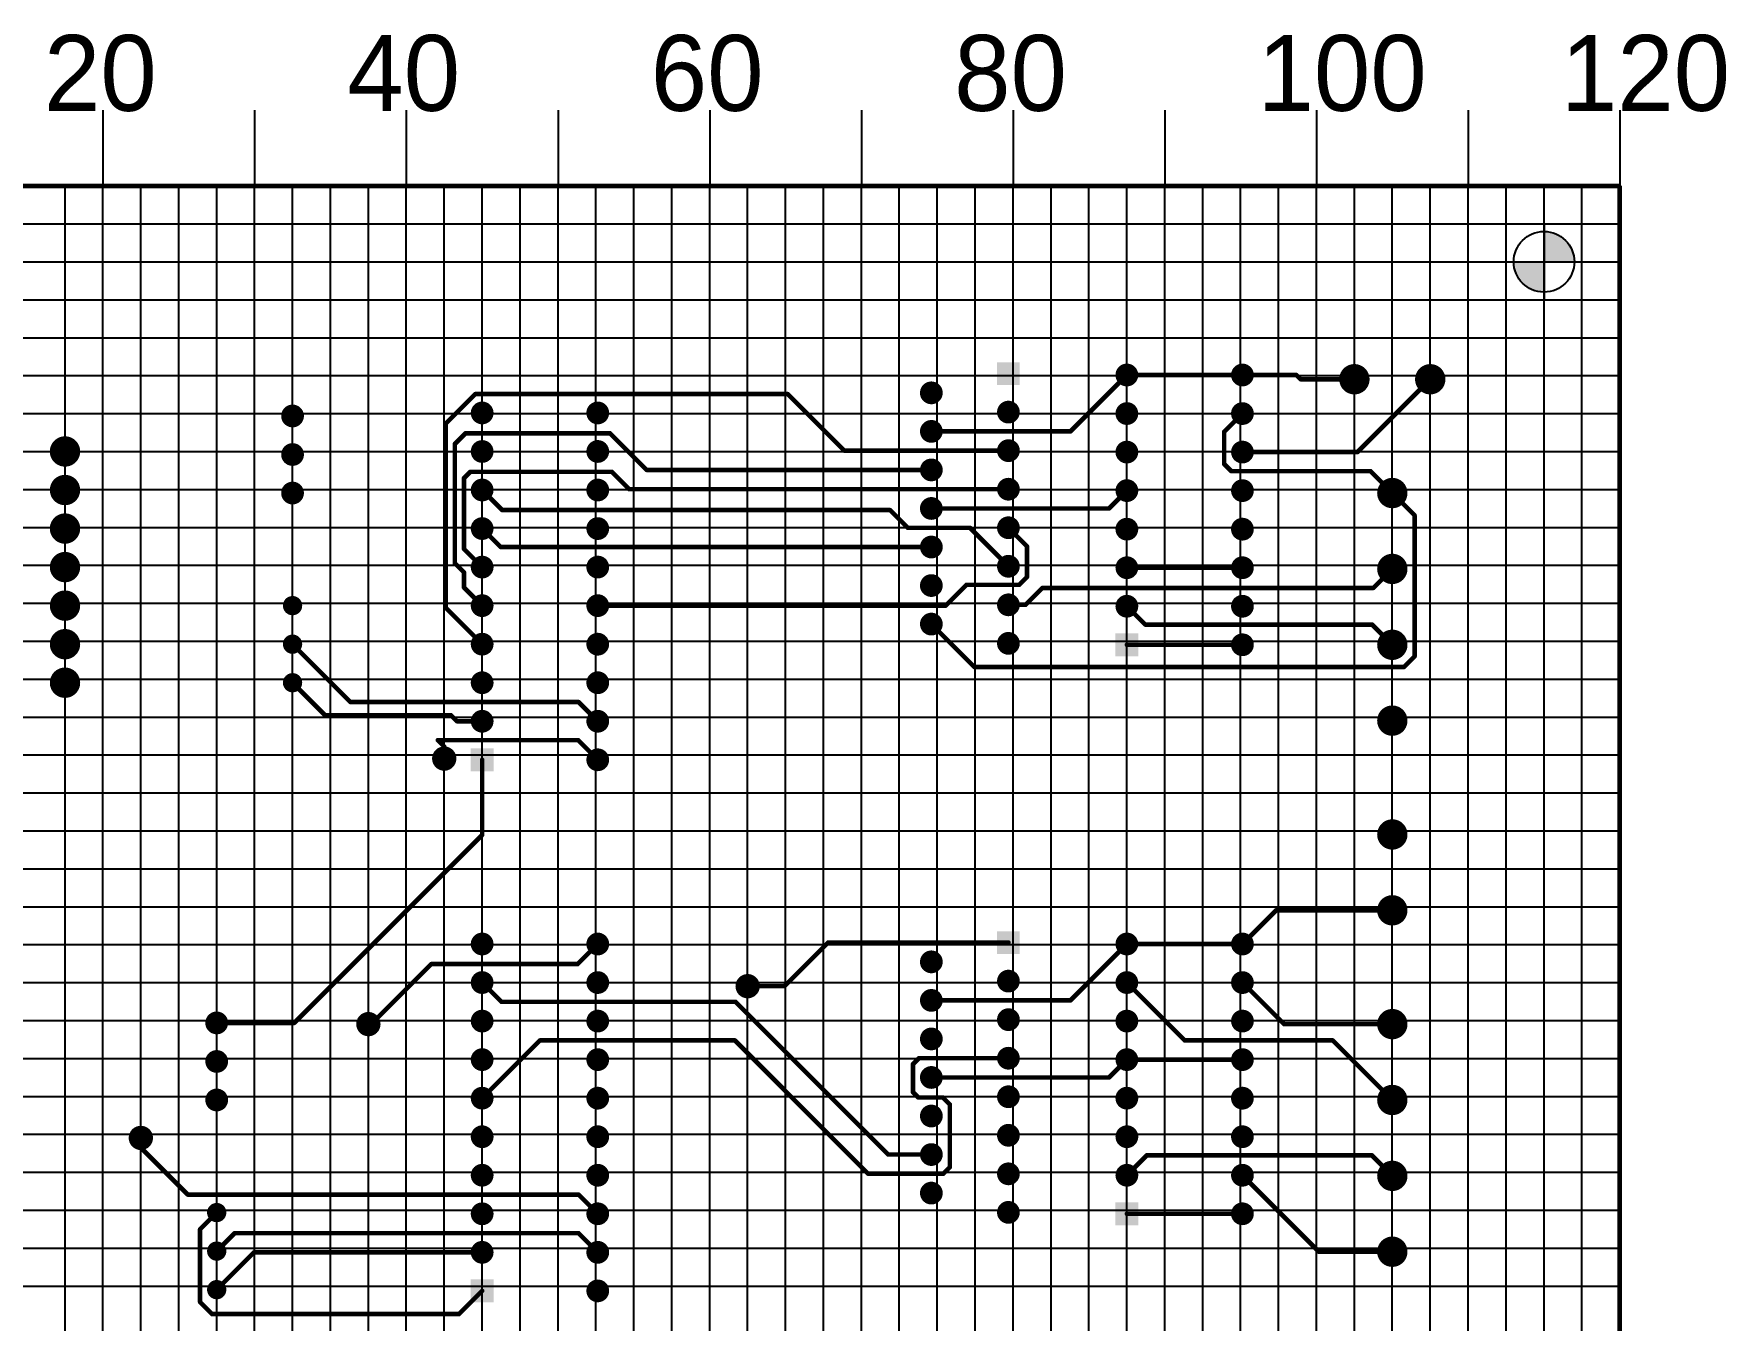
# Model space of a CAD drawing. Header units: millimetres. Extents: x -576 to 507, y -350 to 602.
# Drawn here: x 159.2 to 270.8, y 70.6 to 155.4 of the extents above; entities that cross this region are included whole.
import ezdxf

# ---------------------------------------------------------------- set-up
doc = ezdxf.new("R2010")
doc.units = ezdxf.units.MM

msp = doc.modelspace()

# ---------------------------------------------------------------- hatches: boundary and pattern name
h = msp.add_hatch(color=256)
h.dxf.hatch_style = 1
h.paths.add_polyline_path([(258.744, 142.33), (258.744, 140.33), (260.744, 140.33, 0.4142136)])
h.paths.add_polyline_path([(258.744, 140.33), (256.744, 140.33, 0.4142136), (258.744, 138.33)])

# ---------------------------------------------------------------- linework, layer by layer
for p, q in [((163.744, 150.33), (163.744, 145.33)), ((173.744, 150.33), (173.744, 145.33)), ((183.744, 150.33), (183.744, 145.33)), ((193.744, 150.33), (193.744, 145.33)), ((203.744, 150.33), (203.744, 145.33)), ((213.744, 150.33), (213.744, 145.33)), ((223.744, 150.33), (223.744, 145.33)), ((233.744, 150.33), (233.744, 145.33)), ((243.744, 150.33), (243.744, 145.33)), ((253.744, 150.33), (253.744, 145.33)), ((263.744, 150.33), (263.744, 145.33)), ((161.244, 25.33), (161.244, 145.33)), ((161.244, 25.33), (161.244, 145.33)), ((161.244, 25.33), (161.244, 145.33)), ((161.244, 25.33), (161.244, 145.33)), ((163.744, 25.33), (163.744, 145.33)), ((166.244, 25.33), (166.244, 145.33)), ((166.244, 25.33), (166.244, 145.33)), ((166.244, 25.33), (166.244, 145.33)), ((166.244, 25.33), (166.244, 145.33)), ((168.744, 25.33), (168.744, 145.33)), ((171.244, 25.33), (171.244, 145.33)), ((171.244, 25.33), (171.244, 145.33)), ((171.244, 25.33), (171.244, 145.33)), ((171.244, 25.33), (171.244, 145.33)), ((173.744, 25.33), (173.744, 145.33)), ((176.244, 25.33), (176.244, 145.33)), ((176.244, 25.33), (176.244, 145.33)), ((176.244, 25.33), (176.244, 145.33)), ((176.244, 25.33), (176.244, 145.33)), ((178.744, 25.33), (178.744, 145.33)), ((178.744, 25.33), (178.744, 145.33)), ((181.244, 25.33), (181.244, 145.33)), ((181.244, 25.33), (181.244, 145.33)), ((181.244, 25.33), (181.244, 145.33)), ((181.244, 25.33), (181.244, 145.33)), ((181.244, 25.33), (181.244, 145.33)), ((181.244, 25.33), (181.244, 145.33)), ((181.244, 25.33), (181.244, 145.33)), ((181.244, 25.33), (181.244, 145.33)), ((183.744, 25.33), (183.744, 145.33)), ((186.244, 25.33), (186.244, 145.33)), ((186.244, 25.33), (186.244, 145.33)), ((186.244, 25.33), (186.244, 145.33)), ((186.244, 25.33), (186.244, 145.33)), ((188.744, 25.33), (188.744, 145.33)), ((191.244, 25.33), (191.244, 145.33)), ((191.244, 25.33), (191.244, 145.33)), ((191.244, 25.33), (191.244, 145.33)), ((191.244, 25.33), (191.244, 145.33)), ((193.744, 25.33), (193.744, 145.33)), ((196.244, 25.33), (196.244, 145.33)), ((196.244, 25.33), (196.244, 145.33)), ((196.244, 25.33), (196.244, 145.33)), ((196.244, 25.33), (196.244, 145.33)), ((198.744, 25.33), (198.744, 145.33)), ((201.244, 25.33), (201.244, 145.33)), ((201.244, 25.33), (201.244, 145.33)), ((201.244, 25.33), (201.244, 145.33)), ((201.244, 25.33), (201.244, 145.33)), ((203.744, 25.33), (203.744, 145.33)), ((203.744, 25.33), (203.744, 145.33)), ((206.244, 25.33), (206.244, 145.33)), ((206.244, 25.33), (206.244, 145.33)), ((206.244, 25.33), (206.244, 145.33)), ((206.244, 25.33), (206.244, 145.33)), ((206.244, 25.33), (206.244, 145.33)), ((206.244, 25.33), (206.244, 145.33)), ((206.244, 25.33), (206.244, 145.33)), ((206.244, 25.33), (206.244, 145.33)), ((208.744, 25.33), (208.744, 145.33)), ((211.244, 25.33), (211.244, 145.33)), ((211.244, 25.33), (211.244, 145.33)), ((211.244, 25.33), (211.244, 145.33)), ((211.244, 25.33), (211.244, 145.33)), ((213.744, 25.33), (213.744, 145.33)), ((216.244, 25.33), (216.244, 145.33)), ((216.244, 25.33), (216.244, 145.33)), ((216.244, 25.33), (216.244, 145.33)), ((216.244, 25.33), (216.244, 145.33)), ((218.744, 25.33), (218.744, 145.33)), ((221.244, 25.33), (221.244, 145.33)), ((221.244, 25.33), (221.244, 145.33)), ((221.244, 25.33), (221.244, 145.33)), ((221.244, 25.33), (221.244, 145.33)), ((223.744, 25.33), (223.744, 145.33)), ((226.244, 25.33), (226.244, 145.33)), ((226.244, 25.33), (226.244, 145.33)), ((226.244, 25.33), (226.244, 145.33)), ((226.244, 25.33), (226.244, 145.33)), ((228.744, 25.33), (228.744, 145.33)), ((228.744, 25.33), (228.744, 145.33)), ((231.244, 25.33), (231.244, 145.33)), ((231.244, 25.33), (231.244, 145.33)), ((231.244, 25.33), (231.244, 145.33)), ((231.244, 25.33), (231.244, 145.33)), ((231.244, 25.33), (231.244, 145.33)), ((231.244, 25.33), (231.244, 145.33)), ((231.244, 25.33), (231.244, 145.33)), ((231.244, 25.33), (231.244, 145.33)), ((233.744, 25.33), (233.744, 145.33)), ((236.244, 25.33), (236.244, 145.33)), ((236.244, 25.33), (236.244, 145.33)), ((236.244, 25.33), (236.244, 145.33)), ((236.244, 25.33), (236.244, 145.33)), ((238.744, 25.33), (238.744, 145.33)), ((241.244, 25.33), (241.244, 145.33)), ((241.244, 25.33), (241.244, 145.33)), ((241.244, 25.33), (241.244, 145.33)), ((241.244, 25.33), (241.244, 145.33)), ((243.744, 25.33), (243.744, 145.33)), ((246.244, 25.33), (246.244, 145.33)), ((246.244, 25.33), (246.244, 145.33)), ((246.244, 25.33), (246.244, 145.33)), ((246.244, 25.33), (246.244, 145.33)), ((248.744, 25.33), (248.744, 145.33)), ((251.244, 25.33), (251.244, 145.33)), ((251.244, 25.33), (251.244, 145.33)), ((251.244, 25.33), (251.244, 145.33)), ((251.244, 25.33), (251.244, 145.33)), ((253.744, 25.33), (253.744, 145.33)), ((253.744, 25.33), (253.744, 145.33)), ((256.244, 25.33), (256.244, 145.33)), ((256.244, 25.33), (256.244, 145.33)), ((256.244, 25.33), (256.244, 145.33)), ((256.244, 25.33), (256.244, 145.33)), ((256.244, 25.33), (256.244, 145.33)), ((256.244, 25.33), (256.244, 145.33)), ((256.244, 25.33), (256.244, 145.33)), ((256.244, 25.33), (256.244, 145.33)), ((258.744, 25.33), (258.744, 145.33)), ((261.244, 25.33), (261.244, 145.33)), ((261.244, 25.33), (261.244, 145.33)), ((261.244, 25.33), (261.244, 145.33)), ((261.244, 25.33), (261.244, 145.33)), ((143.744, 142.83), (263.744, 142.83)), ((258.744, 142.83), (258.744, 137.83)), ((258.744, 142.83), (258.744, 137.83)), ((143.744, 140.33), (263.744, 140.33)), ((148.744, 140.33), (263.744, 140.33)), ((256.244, 140.33), (261.244, 140.33)), ((143.744, 137.83), (263.744, 137.83)), ((143.744, 135.33), (263.744, 135.33)), ((143.744, 132.83), (263.744, 132.83)), ((143.744, 130.33), (263.744, 130.33)), ((143.744, 127.83), (263.744, 127.83)), ((143.744, 125.33), (263.744, 125.33)), ((148.744, 125.33), (263.744, 125.33)), ((143.744, 122.83), (263.744, 122.83)), ((143.744, 120.33), (263.744, 120.33)), ((143.744, 117.83), (263.744, 117.83)), ((143.744, 115.33), (263.744, 115.33)), ((143.744, 112.83), (263.744, 112.83)), ((143.744, 110.33), (263.744, 110.33)), ((148.744, 110.33), (263.744, 110.33)), ((143.744, 107.83), (263.744, 107.83)), ((143.744, 105.33), (263.744, 105.33)), ((143.744, 102.83), (263.744, 102.83)), ((143.744, 100.33), (263.744, 100.33)), ((143.744, 97.83), (263.744, 97.83)), ((143.744, 95.33), (263.744, 95.33)), ((148.744, 95.33), (263.744, 95.33)), ((143.744, 92.83), (263.744, 92.83)), ((143.744, 90.33), (263.744, 90.33)), ((143.744, 87.83), (263.744, 87.83)), ((143.744, 85.33), (263.744, 85.33)), ((143.744, 82.83), (263.744, 82.83)), ((143.744, 80.33), (263.744, 80.33)), ((148.744, 80.33), (263.744, 80.33)), ((143.744, 77.83), (263.744, 77.83)), ((143.744, 75.33), (263.744, 75.33)), ((143.744, 72.83), (263.744, 72.83))]:
    msp.add_line(p, q)
at = {"lineweight": 60}
for p in [(143.744, 145.33), (263.744, 25.33)]:
    msp.add_line(p, (263.744, 145.33), dxfattribs=at)
at = {"const_width": 0.3}
for points in [[(227.528, 129.154), (231.244, 132.87)], [(231.244, 132.87), (238.864, 132.87)], [(238.864, 132.87), (242.412, 132.87)], [(242.412, 132.87), (242.692, 132.59)], [(186.344, 129.672), (188.284, 131.612)], [(188.284, 131.612), (208.884, 131.612)], [(208.884, 131.612), (212.612, 127.884)], [(242.692, 132.59), (246.244, 132.59)], [(246.444, 127.79), (251.244, 132.59)], [(186.344, 129.672), (186.344, 117.53)], [(237.662, 129.127), (238.864, 130.33)], [(186.944, 128.325), (187.649, 129.03)], [(186.944, 128.325), (186.944, 120.468)], [(187.649, 129.03), (197.174, 129.03)], [(197.174, 129.03), (199.59, 126.614)], [(218.356, 129.154), (227.528, 129.154)], [(237.662, 129.127), (237.662, 127.002)], [(212.612, 127.884), (223.436, 127.884)], [(238.864, 127.79), (246.444, 127.79)], [(187.544, 126.067), (187.967, 126.49)], [(187.544, 126.067), (187.544, 121.41)], [(187.967, 126.49), (197.298, 126.49)], [(197.298, 126.49), (198.444, 125.344)], [(199.59, 126.614), (218.356, 126.614)], [(237.662, 127.002), (238.132, 126.532)], [(238.132, 126.532), (247.302, 126.532)], [(247.302, 126.532), (248.744, 125.09)], [(188.744, 125.29), (190.067, 123.967)], [(198.444, 125.344), (223.436, 125.344)], [(230.068, 124.074), (231.244, 125.25)], [(248.744, 125.09), (250.21, 123.624)], [(190.067, 123.967), (215.64, 123.967)], [(215.64, 123.967), (216.809, 122.798)], [(218.356, 124.074), (230.068, 124.074)], [(188.744, 122.75), (189.96, 121.534)], [(216.809, 122.798), (220.902, 122.798)], [(220.902, 122.798), (223.436, 120.264)], [(223.436, 122.804), (224.657, 121.583)], [(250.21, 123.624), (250.21, 114.315)], [(189.96, 121.534), (218.356, 121.534)], [(224.657, 121.583), (224.657, 119.547)], [(186.944, 120.468), (187.544, 119.868)], [(187.544, 121.41), (188.744, 120.21)], [(187.544, 119.868), (187.544, 118.87)], [(224.149, 119.039), (224.657, 119.547)], [(231.244, 120.17), (238.864, 120.17)], [(247.491, 118.836), (248.744, 120.09)], [(187.544, 118.87), (188.744, 117.67)], [(219.3, 117.67), (220.669, 119.039)], [(220.669, 119.039), (224.149, 119.039)], [(224.566, 117.724), (225.679, 118.836)], [(225.679, 118.836), (247.491, 118.836)], [(186.344, 117.53), (188.744, 115.13)], [(196.364, 117.67), (219.3, 117.67)], [(223.436, 117.724), (224.566, 117.724)], [(231.244, 117.63), (232.451, 116.423)], [(218.356, 116.454), (221.181, 113.629)], [(232.451, 116.423), (247.411, 116.423)], [(247.411, 116.423), (248.744, 115.09)], [(176.244, 115.13), (180.057, 111.318)], [(231.244, 115.09), (238.864, 115.09)], [(249.524, 113.629), (250.21, 114.315)], [(176.244, 112.59), (178.386, 110.448)], [(221.181, 113.629), (249.524, 113.629)], [(178.386, 110.448), (186.684, 110.448)], [(180.057, 111.318), (195.097, 111.318)], [(186.684, 110.448), (187.082, 110.05)], [(195.097, 111.318), (196.364, 110.05)], [(187.082, 110.05), (188.744, 110.05)], [(185.821, 108.803), (186.244, 108.379)], [(185.821, 108.803), (195.071, 108.803)], [(186.244, 108.379), (186.244, 107.59)], [(195.071, 108.803), (196.364, 107.51)], [(188.744, 107.51), (188.744, 102.557)], [(176.357, 90.17), (188.744, 102.557)], [(238.864, 95.37), (241.084, 97.59)], [(241.084, 97.59), (248.744, 97.59)], [(195.04, 94.046), (196.364, 95.37)], [(208.673, 92.59), (211.547, 95.464)], [(223.436, 95.464), (211.547, 95.464)], [(227.528, 91.654), (231.244, 95.37)], [(231.244, 95.37), (238.864, 95.37)], [(181.433, 90.09), (185.389, 94.046)], [(185.389, 94.046), (195.04, 94.046)], [(188.744, 92.83), (190.018, 91.556)], [(206.244, 92.59), (208.673, 92.59)], [(231.244, 92.83), (235.058, 89.016)], [(238.864, 92.83), (241.604, 90.09)], [(190.018, 91.556), (205.45, 91.556)], [(205.45, 91.556), (215.513, 81.494)], [(218.356, 91.654), (227.528, 91.654)], [(171.244, 90.17), (176.357, 90.17)], [(181.244, 90.09), (181.433, 90.09)], [(241.604, 90.09), (248.744, 90.09)], [(188.744, 85.21), (192.551, 89.016)], [(192.551, 89.016), (205.404, 89.016)], [(205.404, 89.016), (214.192, 80.228)], [(235.058, 89.016), (244.818, 89.016)], [(244.818, 89.016), (248.744, 85.09)], [(217.139, 87.442), (217.541, 87.844)], [(217.139, 87.442), (217.139, 85.613)], [(217.541, 87.844), (223.436, 87.844)], [(230.068, 86.574), (231.244, 87.75)], [(231.244, 87.75), (238.864, 87.75)], [(218.356, 86.574), (230.068, 86.574)], [(217.139, 85.613), (217.494, 85.257)], [(217.494, 85.257), (219.107, 85.257)], [(219.107, 85.257), (219.577, 84.787)], [(219.577, 84.787), (219.577, 80.66)], [(166.244, 82.59), (166.244, 81.948)], [(166.244, 81.948), (169.336, 78.856)], [(215.513, 81.494), (218.356, 81.494)], [(231.244, 80.13), (232.562, 81.447)], [(232.562, 81.447), (247.387, 81.447)], [(247.387, 81.447), (248.744, 80.09)], [(214.192, 80.228), (219.145, 80.228)], [(219.145, 80.228), (219.577, 80.66)], [(238.864, 80.13), (243.904, 75.09)], [(169.336, 78.856), (195.098, 78.856)], [(195.098, 78.856), (196.364, 77.59)], [(170.149, 76.574), (171.244, 77.67)], [(231.244, 77.59), (238.864, 77.59)], [(170.149, 76.574), (170.149, 71.77)], [(171.244, 75.13), (172.431, 76.316)], [(172.431, 76.316), (195.098, 76.316)], [(195.098, 76.316), (196.364, 75.05)], [(171.244, 72.59), (173.704, 75.05)], [(173.704, 75.05), (188.744, 75.05)], [(243.904, 75.09), (248.744, 75.09)], [(187.217, 70.982), (188.744, 72.51)], [(170.149, 71.77), (170.936, 70.982)], [(170.936, 70.982), (187.217, 70.982)]]:
    msp.add_lwpolyline(points, dxfattribs=at)
for points, const_width in [([(230.869, 132.87, -1), (231.619, 132.87, -1)], 0.75), ([(231.169, 132.87, -1), (231.319, 132.87, -1)], 0.15), ([(231.169, 132.87, -1), (231.319, 132.87, -1)], 0.15), ([(238.489, 132.87, -1), (239.239, 132.87, -1)], 0.75), ([(238.789, 132.87, -1), (238.939, 132.87, -1)], 0.15), ([(238.789, 132.87, -1), (238.939, 132.87, -1)], 0.15), ([(242.337, 132.87, -1), (242.487, 132.87, -1)], 0.15), ([(242.337, 132.87, -1), (242.487, 132.87, -1)], 0.15), ([(245.744, 132.59, -1), (246.744, 132.59, -1)], 1), ([(250.744, 132.59, -1), (251.744, 132.59, -1)], 1), ([(188.209, 131.612, -1), (188.359, 131.612, -1)], 0.15), ([(188.209, 131.612, -1), (188.359, 131.612, -1)], 0.15), ([(208.809, 131.612, -1), (208.959, 131.612, -1)], 0.15), ([(208.809, 131.612, -1), (208.959, 131.612, -1)], 0.15), ([(217.981, 131.694, -1), (218.731, 131.694, -1)], 0.75), ([(242.617, 132.59, -1), (242.767, 132.59, -1)], 0.15), ([(242.617, 132.59, -1), (242.767, 132.59, -1)], 0.15), ([(246.169, 132.59, -1), (246.319, 132.59, -1)], 0.15), ([(251.169, 132.59, -1), (251.319, 132.59, -1)], 0.15), ([(175.869, 130.17, -1), (176.619, 130.17, -1)], 0.75), ([(188.369, 130.37, -1), (189.119, 130.37, -1)], 0.75), ([(195.989, 130.37, -1), (196.739, 130.37, -1)], 0.75), ([(223.061, 130.424, -1), (223.811, 130.424, -1)], 0.75), ([(230.869, 130.33, -1), (231.619, 130.33, -1)], 0.75), ([(238.489, 130.33, -1), (239.239, 130.33, -1)], 0.75), ([(186.269, 129.672, -1), (186.419, 129.672, -1)], 0.15), ([(186.269, 129.672, -1), (186.419, 129.672, -1)], 0.15), ([(217.981, 129.154, -1), (218.731, 129.154, -1)], 0.75), ([(238.789, 130.33, -1), (238.939, 130.33, -1)], 0.15), ([(160.744, 127.83, -1), (161.744, 127.83, -1)], 1), ([(175.869, 127.63, -1), (176.619, 127.63, -1)], 0.75), ([(186.869, 128.325, -1), (187.019, 128.325, -1)], 0.15), ([(186.869, 128.325, -1), (187.019, 128.325, -1)], 0.15), ([(187.574, 129.03, -1), (187.724, 129.03, -1)], 0.15), ([(187.574, 129.03, -1), (187.724, 129.03, -1)], 0.15), ([(188.369, 127.83, -1), (189.119, 127.83, -1)], 0.75), ([(195.989, 127.83, -1), (196.739, 127.83, -1)], 0.75), ([(197.099, 129.03, -1), (197.249, 129.03, -1)], 0.15), ([(197.099, 129.03, -1), (197.249, 129.03, -1)], 0.15), ([(218.281, 129.154, -1), (218.431, 129.154, -1)], 0.15), ([(223.061, 127.884, -1), (223.811, 127.884, -1)], 0.75), ([(227.453, 129.154, -1), (227.603, 129.154, -1)], 0.15), ([(227.453, 129.154, -1), (227.603, 129.154, -1)], 0.15), ([(230.869, 127.79, -1), (231.619, 127.79, -1)], 0.75), ([(237.587, 129.127, -1), (237.737, 129.127, -1)], 0.15), ([(237.587, 129.127, -1), (237.737, 129.127, -1)], 0.15), ([(238.489, 127.79, -1), (239.239, 127.79, -1)], 0.75), ([(212.537, 127.884, -1), (212.687, 127.884, -1)], 0.15), ([(212.537, 127.884, -1), (212.687, 127.884, -1)], 0.15), ([(217.981, 126.614, -1), (218.731, 126.614, -1)], 0.75), ([(223.361, 127.884, -1), (223.511, 127.884, -1)], 0.15), ([(238.789, 127.79, -1), (238.939, 127.79, -1)], 0.15), ([(246.369, 127.79, -1), (246.519, 127.79, -1)], 0.15), ([(246.369, 127.79, -1), (246.519, 127.79, -1)], 0.15), ([(160.744, 125.29, -1), (161.744, 125.29, -1)], 1), ([(187.469, 126.067, -1), (187.619, 126.067, -1)], 0.15), ([(187.469, 126.067, -1), (187.619, 126.067, -1)], 0.15), ([(187.892, 126.49, -1), (188.042, 126.49, -1)], 0.15), ([(187.892, 126.49, -1), (188.042, 126.49, -1)], 0.15), ([(197.223, 126.49, -1), (197.373, 126.49, -1)], 0.15), ([(197.223, 126.49, -1), (197.373, 126.49, -1)], 0.15), ([(199.515, 126.614, -1), (199.665, 126.614, -1)], 0.15), ([(199.515, 126.614, -1), (199.665, 126.614, -1)], 0.15), ([(218.281, 126.614, -1), (218.431, 126.614, -1)], 0.15), ([(223.061, 125.344, -1), (223.811, 125.344, -1)], 0.75), ([(237.587, 127.002, -1), (237.737, 127.002, -1)], 0.15), ([(237.587, 127.002, -1), (237.737, 127.002, -1)], 0.15), ([(238.057, 126.532, -1), (238.207, 126.532, -1)], 0.15), ([(238.057, 126.532, -1), (238.207, 126.532, -1)], 0.15), ([(247.227, 126.532, -1), (247.377, 126.532, -1)], 0.15), ([(247.227, 126.532, -1), (247.377, 126.532, -1)], 0.15), ([(248.244, 125.09, -1), (249.244, 125.09, -1)], 1), ([(175.869, 125.09, -1), (176.619, 125.09, -1)], 0.75), ([(188.369, 125.29, -1), (189.119, 125.29, -1)], 0.75), ([(188.669, 125.29, -1), (188.819, 125.29, -1)], 0.15), ([(195.989, 125.29, -1), (196.739, 125.29, -1)], 0.75), ([(198.369, 125.344, -1), (198.519, 125.344, -1)], 0.15), ([(198.369, 125.344, -1), (198.519, 125.344, -1)], 0.15), ([(223.361, 125.344, -1), (223.511, 125.344, -1)], 0.15), ([(230.869, 125.25, -1), (231.619, 125.25, -1)], 0.75), ([(231.169, 125.25, -1), (231.319, 125.25, -1)], 0.15), ([(238.489, 125.25, -1), (239.239, 125.25, -1)], 0.75), ([(248.669, 125.09, -1), (248.819, 125.09, -1)], 0.15), ([(248.669, 125.09, -1), (248.819, 125.09, -1)], 0.15), ([(189.992, 123.967, -1), (190.142, 123.967, -1)], 0.15), ([(189.992, 123.967, -1), (190.142, 123.967, -1)], 0.15), ([(215.565, 123.967, -1), (215.715, 123.967, -1)], 0.15), ([(215.565, 123.967, -1), (215.715, 123.967, -1)], 0.15), ([(217.981, 124.074, -1), (218.731, 124.074, -1)], 0.75), ([(218.281, 124.074, -1), (218.431, 124.074, -1)], 0.15), ([(229.993, 124.074, -1), (230.143, 124.074, -1)], 0.15), ([(229.993, 124.074, -1), (230.143, 124.074, -1)], 0.15), ([(160.744, 122.75, -1), (161.744, 122.75, -1)], 1), ([(188.369, 122.75, -1), (189.119, 122.75, -1)], 0.75), ([(188.669, 122.75, -1), (188.819, 122.75, -1)], 0.15), ([(195.989, 122.75, -1), (196.739, 122.75, -1)], 0.75), ([(216.734, 122.798, -1), (216.884, 122.798, -1)], 0.15), ([(216.734, 122.798, -1), (216.884, 122.798, -1)], 0.15), ([(220.827, 122.798, -1), (220.977, 122.798, -1)], 0.15), ([(220.827, 122.798, -1), (220.977, 122.798, -1)], 0.15), ([(223.061, 122.804, -1), (223.811, 122.804, -1)], 0.75), ([(223.361, 122.804, -1), (223.511, 122.804, -1)], 0.15), ([(230.869, 122.71, -1), (231.619, 122.71, -1)], 0.75), ([(238.489, 122.71, -1), (239.239, 122.71, -1)], 0.75), ([(250.135, 123.624, -1), (250.285, 123.624, -1)], 0.15), ([(250.135, 123.624, -1), (250.285, 123.624, -1)], 0.15), ([(189.885, 121.534, -1), (190.035, 121.534, -1)], 0.15), ([(189.885, 121.534, -1), (190.035, 121.534, -1)], 0.15), ([(217.981, 121.534, -1), (218.731, 121.534, -1)], 0.75), ([(218.281, 121.534, -1), (218.431, 121.534, -1)], 0.15), ([(224.582, 121.583, -1), (224.732, 121.583, -1)], 0.15), ([(224.582, 121.583, -1), (224.732, 121.583, -1)], 0.15), ([(160.744, 120.21, -1), (161.744, 120.21, -1)], 1), ([(186.869, 120.468, -1), (187.019, 120.468, -1)], 0.15), ([(186.869, 120.468, -1), (187.019, 120.468, -1)], 0.15), ([(187.469, 121.41, -1), (187.619, 121.41, -1)], 0.15), ([(187.469, 121.41, -1), (187.619, 121.41, -1)], 0.15), ([(188.369, 120.21, -1), (189.119, 120.21, -1)], 0.75), ([(195.989, 120.21, -1), (196.739, 120.21, -1)], 0.75), ([(223.061, 120.264, -1), (223.811, 120.264, -1)], 0.75), ([(230.869, 120.17, -1), (231.619, 120.17, -1)], 0.75), ([(238.489, 120.17, -1), (239.239, 120.17, -1)], 0.75), ([(248.244, 120.09, -1), (249.244, 120.09, -1)], 1), ([(187.469, 119.868, -1), (187.619, 119.868, -1)], 0.15), ([(187.469, 119.868, -1), (187.619, 119.868, -1)], 0.15), ([(188.669, 120.21, -1), (188.819, 120.21, -1)], 0.15), ([(217.981, 118.994, -1), (218.731, 118.994, -1)], 0.75), ([(223.361, 120.264, -1), (223.511, 120.264, -1)], 0.15), ([(224.582, 119.547, -1), (224.732, 119.547, -1)], 0.15), ([(224.582, 119.547, -1), (224.732, 119.547, -1)], 0.15), ([(231.169, 120.17, -1), (231.319, 120.17, -1)], 0.15), ([(238.789, 120.17, -1), (238.939, 120.17, -1)], 0.15), ([(248.669, 120.09, -1), (248.819, 120.09, -1)], 0.15), ([(160.744, 117.67, -1), (161.744, 117.67, -1)], 1), ([(175.927, 117.67, -1), (176.562, 117.67, -1)], 0.635), ([(187.469, 118.87, -1), (187.619, 118.87, -1)], 0.15), ([(187.469, 118.87, -1), (187.619, 118.87, -1)], 0.15), ([(188.369, 117.67, -1), (189.119, 117.67, -1)], 0.75), ([(195.989, 117.67, -1), (196.739, 117.67, -1)], 0.75), ([(220.594, 119.039, -1), (220.744, 119.039, -1)], 0.15), ([(220.594, 119.039, -1), (220.744, 119.039, -1)], 0.15), ([(223.061, 117.724, -1), (223.811, 117.724, -1)], 0.75), ([(224.074, 119.039, -1), (224.224, 119.039, -1)], 0.15), ([(224.074, 119.039, -1), (224.224, 119.039, -1)], 0.15), ([(225.604, 118.836, -1), (225.754, 118.836, -1)], 0.15), ([(225.604, 118.836, -1), (225.754, 118.836, -1)], 0.15), ([(230.869, 117.63, -1), (231.619, 117.63, -1)], 0.75), ([(238.489, 117.63, -1), (239.239, 117.63, -1)], 0.75), ([(247.416, 118.836, -1), (247.566, 118.836, -1)], 0.15), ([(247.416, 118.836, -1), (247.566, 118.836, -1)], 0.15), ([(186.269, 117.53, -1), (186.419, 117.53, -1)], 0.15), ([(186.269, 117.53, -1), (186.419, 117.53, -1)], 0.15), ([(188.669, 117.67, -1), (188.819, 117.67, -1)], 0.15), ([(196.289, 117.67, -1), (196.439, 117.67, -1)], 0.15), ([(217.981, 116.454, -1), (218.731, 116.454, -1)], 0.75), ([(219.225, 117.67, -1), (219.375, 117.67, -1)], 0.15), ([(219.225, 117.67, -1), (219.375, 117.67, -1)], 0.15), ([(223.361, 117.724, -1), (223.511, 117.724, -1)], 0.15), ([(224.491, 117.724, -1), (224.641, 117.724, -1)], 0.15), ([(224.491, 117.724, -1), (224.641, 117.724, -1)], 0.15), ([(231.169, 117.63, -1), (231.319, 117.63, -1)], 0.15), ([(160.744, 115.13, -1), (161.744, 115.13, -1)], 1), ([(218.281, 116.454, -1), (218.431, 116.454, -1)], 0.15), ([(232.376, 116.423, -1), (232.526, 116.423, -1)], 0.15), ([(232.376, 116.423, -1), (232.526, 116.423, -1)], 0.15), ([(247.336, 116.423, -1), (247.486, 116.423, -1)], 0.15), ([(247.336, 116.423, -1), (247.486, 116.423, -1)], 0.15), ([(248.244, 115.09, -1), (249.244, 115.09, -1)], 1), ([(175.927, 115.13, -1), (176.562, 115.13, -1)], 0.635), ([(176.169, 115.13, -1), (176.319, 115.13, -1)], 0.15), ([(188.369, 115.13, -1), (189.119, 115.13, -1)], 0.75), ([(188.669, 115.13, -1), (188.819, 115.13, -1)], 0.15), ([(195.989, 115.13, -1), (196.739, 115.13, -1)], 0.75), ([(223.061, 115.184, -1), (223.811, 115.184, -1)], 0.75), ([(231.169, 115.09, -1), (231.319, 115.09, -1)], 0.15), ([(238.489, 115.09, -1), (239.239, 115.09, -1)], 0.75), ([(238.789, 115.09, -1), (238.939, 115.09, -1)], 0.15), ([(248.669, 115.09, -1), (248.819, 115.09, -1)], 0.15), ([(250.135, 114.315, -1), (250.285, 114.315, -1)], 0.15), ([(250.135, 114.315, -1), (250.285, 114.315, -1)], 0.15), ([(160.744, 112.59, -1), (161.744, 112.59, -1)], 1), ([(175.927, 112.59, -1), (176.562, 112.59, -1)], 0.635), ([(176.169, 112.59, -1), (176.319, 112.59, -1)], 0.15), ([(188.369, 112.59, -1), (189.119, 112.59, -1)], 0.75), ([(195.989, 112.59, -1), (196.739, 112.59, -1)], 0.75), ([(221.106, 113.629, -1), (221.256, 113.629, -1)], 0.15), ([(221.106, 113.629, -1), (221.256, 113.629, -1)], 0.15), ([(249.449, 113.629, -1), (249.599, 113.629, -1)], 0.15), ([(249.449, 113.629, -1), (249.599, 113.629, -1)], 0.15), ([(178.311, 110.448, -1), (178.461, 110.448, -1)], 0.15), ([(178.311, 110.448, -1), (178.461, 110.448, -1)], 0.15), ([(179.982, 111.318, -1), (180.132, 111.318, -1)], 0.15), ([(179.982, 111.318, -1), (180.132, 111.318, -1)], 0.15), ([(186.609, 110.448, -1), (186.759, 110.448, -1)], 0.15), ([(186.609, 110.448, -1), (186.759, 110.448, -1)], 0.15), ([(188.369, 110.05, -1), (189.119, 110.05, -1)], 0.75), ([(195.022, 111.318, -1), (195.172, 111.318, -1)], 0.15), ([(195.022, 111.318, -1), (195.172, 111.318, -1)], 0.15), ([(195.989, 110.05, -1), (196.739, 110.05, -1)], 0.75), ([(248.244, 110.09, -1), (249.244, 110.09, -1)], 1), ([(187.007, 110.05, -1), (187.157, 110.05, -1)], 0.15), ([(187.007, 110.05, -1), (187.157, 110.05, -1)], 0.15), ([(188.669, 110.05, -1), (188.819, 110.05, -1)], 0.15), ([(196.289, 110.05, -1), (196.439, 110.05, -1)], 0.15), ([(185.844, 107.59, -1), (186.644, 107.59, -1)], 0.8), ([(185.746, 108.803, -1), (185.896, 108.803, -1)], 0.15), ([(185.746, 108.803, -1), (185.896, 108.803, -1)], 0.15), ([(186.169, 108.379, -1), (186.319, 108.379, -1)], 0.15), ([(186.169, 108.379, -1), (186.319, 108.379, -1)], 0.15), ([(194.996, 108.803, -1), (195.146, 108.803, -1)], 0.15), ([(194.996, 108.803, -1), (195.146, 108.803, -1)], 0.15), ([(195.989, 107.51, -1), (196.739, 107.51, -1)], 0.75), ([(186.169, 107.59, -1), (186.319, 107.59, -1)], 0.15), ([(188.669, 107.51, -1), (188.819, 107.51, -1)], 0.15), ([(196.289, 107.51, -1), (196.439, 107.51, -1)], 0.15), ([(188.669, 102.557, -1), (188.819, 102.557, -1)], 0.15), ([(188.669, 102.557, -1), (188.819, 102.557, -1)], 0.15), ([(248.244, 102.59, -1), (249.244, 102.59, -1)], 1), ([(248.244, 97.59, -1), (249.244, 97.59, -1)], 1), ([(241.009, 97.59, -1), (241.159, 97.59, -1)], 0.15), ([(241.009, 97.59, -1), (241.159, 97.59, -1)], 0.15), ([(248.669, 97.59, -1), (248.819, 97.59, -1)], 0.15), ([(188.369, 95.37, -1), (189.119, 95.37, -1)], 0.75), ([(195.989, 95.37, -1), (196.739, 95.37, -1)], 0.75), ([(230.869, 95.37, -1), (231.619, 95.37, -1)], 0.75), ([(238.489, 95.37, -1), (239.239, 95.37, -1)], 0.75), ([(196.289, 95.37, -1), (196.439, 95.37, -1)], 0.15), ([(211.472, 95.464, -1), (211.622, 95.464, -1)], 0.15), ([(211.472, 95.464, -1), (211.622, 95.464, -1)], 0.15), ([(217.981, 94.194, -1), (218.731, 94.194, -1)], 0.75), ([(223.361, 95.464, -1), (223.511, 95.464, -1)], 0.15), ([(231.169, 95.37, -1), (231.319, 95.37, -1)], 0.15), ([(231.169, 95.37, -1), (231.319, 95.37, -1)], 0.15), ([(238.789, 95.37, -1), (238.939, 95.37, -1)], 0.15), ([(238.789, 95.37, -1), (238.939, 95.37, -1)], 0.15), ([(185.314, 94.046, -1), (185.464, 94.046, -1)], 0.15), ([(185.314, 94.046, -1), (185.464, 94.046, -1)], 0.15), ([(194.965, 94.046, -1), (195.115, 94.046, -1)], 0.15), ([(194.965, 94.046, -1), (195.115, 94.046, -1)], 0.15), ([(188.369, 92.83, -1), (189.119, 92.83, -1)], 0.75), ([(188.669, 92.83, -1), (188.819, 92.83, -1)], 0.15), ([(195.989, 92.83, -1), (196.739, 92.83, -1)], 0.75), ([(205.844, 92.59, -1), (206.644, 92.59, -1)], 0.8), ([(206.169, 92.59, -1), (206.319, 92.59, -1)], 0.15), ([(208.598, 92.59, -1), (208.748, 92.59, -1)], 0.15), ([(208.598, 92.59, -1), (208.748, 92.59, -1)], 0.15), ([(223.061, 92.924, -1), (223.811, 92.924, -1)], 0.75), ([(230.869, 92.83, -1), (231.619, 92.83, -1)], 0.75), ([(231.169, 92.83, -1), (231.319, 92.83, -1)], 0.15), ([(238.489, 92.83, -1), (239.239, 92.83, -1)], 0.75), ([(238.789, 92.83, -1), (238.939, 92.83, -1)], 0.15), ([(189.943, 91.556, -1), (190.093, 91.556, -1)], 0.15), ([(189.943, 91.556, -1), (190.093, 91.556, -1)], 0.15), ([(205.375, 91.556, -1), (205.525, 91.556, -1)], 0.15), ([(205.375, 91.556, -1), (205.525, 91.556, -1)], 0.15), ([(217.981, 91.654, -1), (218.731, 91.654, -1)], 0.75), ([(218.281, 91.654, -1), (218.431, 91.654, -1)], 0.15), ([(227.453, 91.654, -1), (227.603, 91.654, -1)], 0.15), ([(227.453, 91.654, -1), (227.603, 91.654, -1)], 0.15), ([(170.869, 90.17, -1), (171.619, 90.17, -1)], 0.75), ([(180.844, 90.09, -1), (181.644, 90.09, -1)], 0.8), ([(188.369, 90.29, -1), (189.119, 90.29, -1)], 0.75), ([(195.989, 90.29, -1), (196.739, 90.29, -1)], 0.75), ([(223.061, 90.384, -1), (223.811, 90.384, -1)], 0.75), ([(230.869, 90.29, -1), (231.619, 90.29, -1)], 0.75), ([(238.489, 90.29, -1), (239.239, 90.29, -1)], 0.75), ([(248.244, 90.09, -1), (249.244, 90.09, -1)], 1), ([(171.169, 90.17, -1), (171.319, 90.17, -1)], 0.15), ([(176.282, 90.17, -1), (176.432, 90.17, -1)], 0.15), ([(176.282, 90.17, -1), (176.432, 90.17, -1)], 0.15), ([(181.169, 90.09, -1), (181.319, 90.09, -1)], 0.15), ([(181.358, 90.09, -1), (181.508, 90.09, -1)], 0.15), ([(181.358, 90.09, -1), (181.508, 90.09, -1)], 0.15), ([(217.981, 89.114, -1), (218.731, 89.114, -1)], 0.75), ([(241.529, 90.09, -1), (241.679, 90.09, -1)], 0.15), ([(241.529, 90.09, -1), (241.679, 90.09, -1)], 0.15), ([(248.669, 90.09, -1), (248.819, 90.09, -1)], 0.15), ([(170.869, 87.63, -1), (171.619, 87.63, -1)], 0.75), ([(188.369, 87.75, -1), (189.119, 87.75, -1)], 0.75), ([(192.476, 89.016, -1), (192.626, 89.016, -1)], 0.15), ([(192.476, 89.016, -1), (192.626, 89.016, -1)], 0.15), ([(195.989, 87.75, -1), (196.739, 87.75, -1)], 0.75), ([(205.329, 89.016, -1), (205.479, 89.016, -1)], 0.15), ([(205.329, 89.016, -1), (205.479, 89.016, -1)], 0.15), ([(223.061, 87.844, -1), (223.811, 87.844, -1)], 0.75), ([(230.869, 87.75, -1), (231.619, 87.75, -1)], 0.75), ([(234.983, 89.016, -1), (235.133, 89.016, -1)], 0.15), ([(234.983, 89.016, -1), (235.133, 89.016, -1)], 0.15), ([(238.489, 87.75, -1), (239.239, 87.75, -1)], 0.75), ([(244.743, 89.016, -1), (244.893, 89.016, -1)], 0.15), ([(244.743, 89.016, -1), (244.893, 89.016, -1)], 0.15), ([(217.064, 87.442, -1), (217.214, 87.442, -1)], 0.15), ([(217.064, 87.442, -1), (217.214, 87.442, -1)], 0.15), ([(217.466, 87.844, -1), (217.616, 87.844, -1)], 0.15), ([(217.466, 87.844, -1), (217.616, 87.844, -1)], 0.15), ([(217.981, 86.574, -1), (218.731, 86.574, -1)], 0.75), ([(223.361, 87.844, -1), (223.511, 87.844, -1)], 0.15), ([(231.169, 87.75, -1), (231.319, 87.75, -1)], 0.15), ([(231.169, 87.75, -1), (231.319, 87.75, -1)], 0.15), ([(238.789, 87.75, -1), (238.939, 87.75, -1)], 0.15), ([(188.369, 85.21, -1), (189.119, 85.21, -1)], 0.75), ([(195.989, 85.21, -1), (196.739, 85.21, -1)], 0.75), ([(218.281, 86.574, -1), (218.431, 86.574, -1)], 0.15), ([(223.061, 85.304, -1), (223.811, 85.304, -1)], 0.75), ([(229.993, 86.574, -1), (230.143, 86.574, -1)], 0.15), ([(229.993, 86.574, -1), (230.143, 86.574, -1)], 0.15), ([(230.869, 85.21, -1), (231.619, 85.21, -1)], 0.75), ([(238.489, 85.21, -1), (239.239, 85.21, -1)], 0.75), ([(248.244, 85.09, -1), (249.244, 85.09, -1)], 1), ([(170.869, 85.09, -1), (171.619, 85.09, -1)], 0.75), ([(188.669, 85.21, -1), (188.819, 85.21, -1)], 0.15), ([(217.064, 85.613, -1), (217.214, 85.613, -1)], 0.15), ([(217.064, 85.613, -1), (217.214, 85.613, -1)], 0.15), ([(217.419, 85.257, -1), (217.569, 85.257, -1)], 0.15), ([(217.419, 85.257, -1), (217.569, 85.257, -1)], 0.15), ([(219.032, 85.257, -1), (219.182, 85.257, -1)], 0.15), ([(219.032, 85.257, -1), (219.182, 85.257, -1)], 0.15), ([(219.502, 84.787, -1), (219.652, 84.787, -1)], 0.15), ([(219.502, 84.787, -1), (219.652, 84.787, -1)], 0.15), ([(248.669, 85.09, -1), (248.819, 85.09, -1)], 0.15), ([(217.981, 84.034, -1), (218.731, 84.034, -1)], 0.75), ([(165.844, 82.59, -1), (166.644, 82.59, -1)], 0.8), ([(166.169, 82.59, -1), (166.319, 82.59, -1)], 0.15), ([(188.369, 82.67, -1), (189.119, 82.67, -1)], 0.75), ([(195.989, 82.67, -1), (196.739, 82.67, -1)], 0.75), ([(223.061, 82.764, -1), (223.811, 82.764, -1)], 0.75), ([(230.869, 82.67, -1), (231.619, 82.67, -1)], 0.75), ([(238.489, 82.67, -1), (239.239, 82.67, -1)], 0.75), ([(166.169, 81.948, -1), (166.319, 81.948, -1)], 0.15), ([(166.169, 81.948, -1), (166.319, 81.948, -1)], 0.15), ([(215.438, 81.494, -1), (215.588, 81.494, -1)], 0.15), ([(215.438, 81.494, -1), (215.588, 81.494, -1)], 0.15), ([(217.981, 81.494, -1), (218.731, 81.494, -1)], 0.75), ([(218.281, 81.494, -1), (218.431, 81.494, -1)], 0.15), ([(232.487, 81.447, -1), (232.637, 81.447, -1)], 0.15), ([(232.487, 81.447, -1), (232.637, 81.447, -1)], 0.15), ([(247.312, 81.447, -1), (247.462, 81.447, -1)], 0.15), ([(247.312, 81.447, -1), (247.462, 81.447, -1)], 0.15), ([(188.369, 80.13, -1), (189.119, 80.13, -1)], 0.75), ([(195.989, 80.13, -1), (196.739, 80.13, -1)], 0.75), ([(214.117, 80.228, -1), (214.267, 80.228, -1)], 0.15), ([(214.117, 80.228, -1), (214.267, 80.228, -1)], 0.15), ([(219.07, 80.228, -1), (219.22, 80.228, -1)], 0.15), ([(219.07, 80.228, -1), (219.22, 80.228, -1)], 0.15), ([(219.502, 80.66, -1), (219.652, 80.66, -1)], 0.15), ([(219.502, 80.66, -1), (219.652, 80.66, -1)], 0.15), ([(223.061, 80.224, -1), (223.811, 80.224, -1)], 0.75), ([(230.869, 80.13, -1), (231.619, 80.13, -1)], 0.75), ([(238.489, 80.13, -1), (239.239, 80.13, -1)], 0.75), ([(248.244, 80.09, -1), (249.244, 80.09, -1)], 1), ([(217.981, 78.954, -1), (218.731, 78.954, -1)], 0.75), ([(231.169, 80.13, -1), (231.319, 80.13, -1)], 0.15), ([(238.789, 80.13, -1), (238.939, 80.13, -1)], 0.15), ([(248.669, 80.09, -1), (248.819, 80.09, -1)], 0.15), ([(169.261, 78.856, -1), (169.411, 78.856, -1)], 0.15), ([(169.261, 78.856, -1), (169.411, 78.856, -1)], 0.15), ([(170.927, 77.67, -1), (171.562, 77.67, -1)], 0.635), ([(188.369, 77.59, -1), (189.119, 77.59, -1)], 0.75), ([(195.023, 78.856, -1), (195.173, 78.856, -1)], 0.15), ([(195.023, 78.856, -1), (195.173, 78.856, -1)], 0.15), ([(195.989, 77.59, -1), (196.739, 77.59, -1)], 0.75), ([(223.061, 77.684, -1), (223.811, 77.684, -1)], 0.75), ([(238.489, 77.59, -1), (239.239, 77.59, -1)], 0.75), ([(171.169, 77.67, -1), (171.319, 77.67, -1)], 0.15), ([(196.289, 77.59, -1), (196.439, 77.59, -1)], 0.15), ([(231.169, 77.59, -1), (231.319, 77.59, -1)], 0.15), ([(238.789, 77.59, -1), (238.939, 77.59, -1)], 0.15), ([(170.074, 76.574, -1), (170.224, 76.574, -1)], 0.15), ([(170.074, 76.574, -1), (170.224, 76.574, -1)], 0.15), ([(172.356, 76.316, -1), (172.506, 76.316, -1)], 0.15), ([(172.356, 76.316, -1), (172.506, 76.316, -1)], 0.15), ([(195.023, 76.316, -1), (195.173, 76.316, -1)], 0.15), ([(195.023, 76.316, -1), (195.173, 76.316, -1)], 0.15), ([(248.244, 75.09, -1), (249.244, 75.09, -1)], 1), ([(170.927, 75.13, -1), (171.562, 75.13, -1)], 0.635), ([(171.169, 75.13, -1), (171.319, 75.13, -1)], 0.15), ([(173.629, 75.05, -1), (173.779, 75.05, -1)], 0.15), ([(173.629, 75.05, -1), (173.779, 75.05, -1)], 0.15), ([(188.369, 75.05, -1), (189.119, 75.05, -1)], 0.75), ([(188.669, 75.05, -1), (188.819, 75.05, -1)], 0.15), ([(195.989, 75.05, -1), (196.739, 75.05, -1)], 0.75), ([(196.289, 75.05, -1), (196.439, 75.05, -1)], 0.15), ([(243.829, 75.09, -1), (243.979, 75.09, -1)], 0.15), ([(243.829, 75.09, -1), (243.979, 75.09, -1)], 0.15), ([(248.669, 75.09, -1), (248.819, 75.09, -1)], 0.15), ([(170.927, 72.59, -1), (171.562, 72.59, -1)], 0.635), ([(171.169, 72.59, -1), (171.319, 72.59, -1)], 0.15), ([(188.669, 72.51, -1), (188.819, 72.51, -1)], 0.15), ([(195.989, 72.51, -1), (196.739, 72.51, -1)], 0.75), ([(170.074, 71.77, -1), (170.224, 71.77, -1)], 0.15), ([(170.074, 71.77, -1), (170.224, 71.77, -1)], 0.15), ([(170.861, 70.982, -1), (171.011, 70.982, -1)], 0.15), ([(170.861, 70.982, -1), (171.011, 70.982, -1)], 0.15), ([(187.142, 70.982, -1), (187.292, 70.982, -1)], 0.15), ([(187.142, 70.982, -1), (187.292, 70.982, -1)], 0.15)]:
    msp.add_lwpolyline(points, format="xyb", close=True, dxfattribs=dict(const_width=const_width))
msp.add_circle((258.744, 140.33), 2)
for points in [[(224.186, 133.714), (224.186, 132.214), (222.686, 133.714), (222.686, 132.214)], [(230.494, 115.84), (231.994, 115.84), (230.494, 114.34), (231.994, 114.34)], [(187.994, 108.26), (189.494, 108.26), (187.994, 106.76), (189.494, 106.76)], [(224.186, 96.214), (224.186, 94.714), (222.686, 96.214), (222.686, 94.714)], [(230.494, 78.34), (231.994, 78.34), (230.494, 76.84), (231.994, 76.84)], [(187.994, 73.26), (189.494, 73.26), (187.994, 71.76), (189.494, 71.76)]]:
    msp.add_solid(points)

# ---------------------------------------------------------------- texts
at = {"lineweight": 30}
for s, p in [('20', (159.857, 150.279)), ('40', (179.857, 150.279)), ('60', (199.857, 150.279)), ('80', (219.857, 150.279)), ('100', (239.857, 150.279)), ('120', (259.857, 150.279))]:
    msp.add_text(s, height=5, dxfattribs=at).set_placement(p)

doc.saveas('drawing.dxf')
